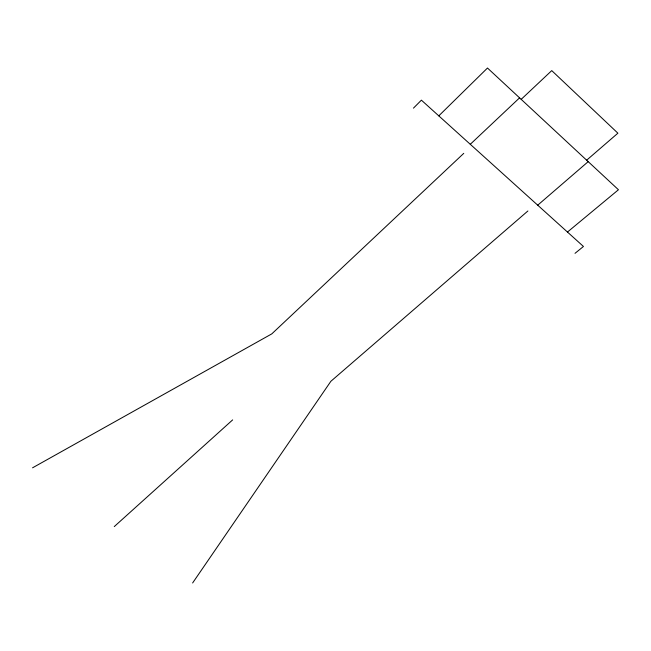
<?xml version="1.0" encoding="UTF-8"?>
<svg xmlns="http://www.w3.org/2000/svg" width="651" height="651" viewBox="0 0 651 651"><rect width="100%" height="100%" fill="white"/><g stroke="black" fill="none" stroke-linecap="round" stroke-linejoin="round"><path stroke-width="0.98" d="M192.623 582.971L330.879 381.283L527.896 210.981M413.458 108.139L421.4 100.156L583.451 246.477L575.02 253.329M438.79 115.862L487.485 68.029L618.45 189.75L567.469 232.049M470.282 144.294L519.571 97.853M463.764 153.351L271.801 333.873L32.55 467.817M521.182 99.351L551.747 70.609L617.889 133.186L586.649 160.195M114.259 526.594L232.643 419.895M537.718 205.187L588.203 161.635"/></g></svg>
